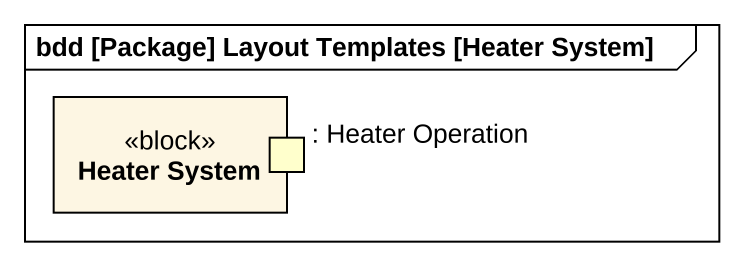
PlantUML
@startuml
mainframe bdd [Package] Layout Templates [Heater System]
rectangle "Heater System" as Heater_System <<block>> {
  port ": Heater Operation" as Heater_Operation #FFFFCC
}
@enduml
